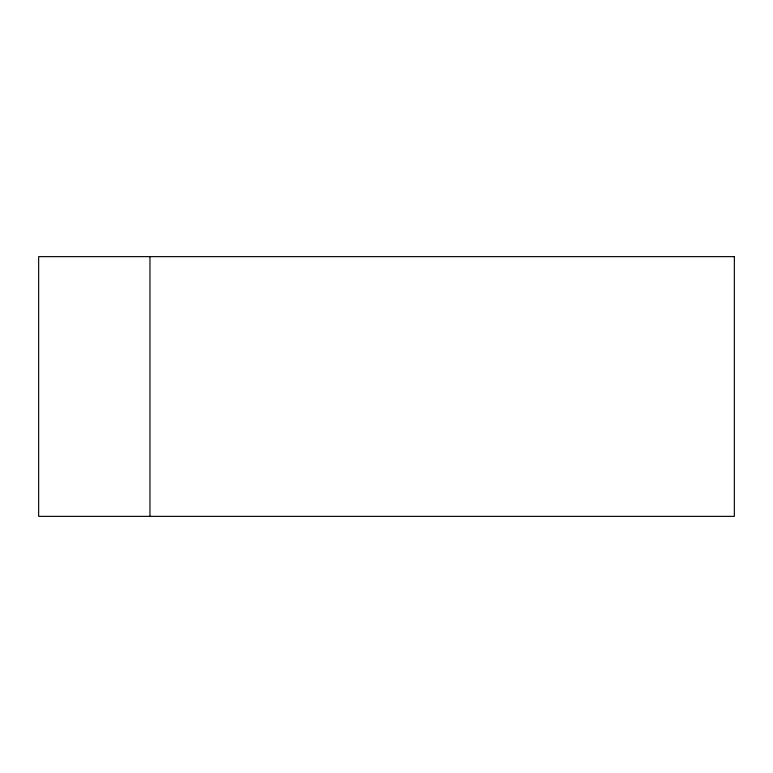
<?xml version="1.0" encoding="UTF-8"?>
<svg xmlns="http://www.w3.org/2000/svg" width="773" height="773" viewBox="0 0 773 773"><rect width="100%" height="100%" fill="white"/><g stroke="black" fill="none" stroke-linecap="round" stroke-linejoin="round"><path stroke-width="1.16" d="M149.962 256.636L149.962 516.364M734.35 256.636L38.65 256.636L38.65 516.364L734.35 516.364L734.35 256.636"/></g></svg>
